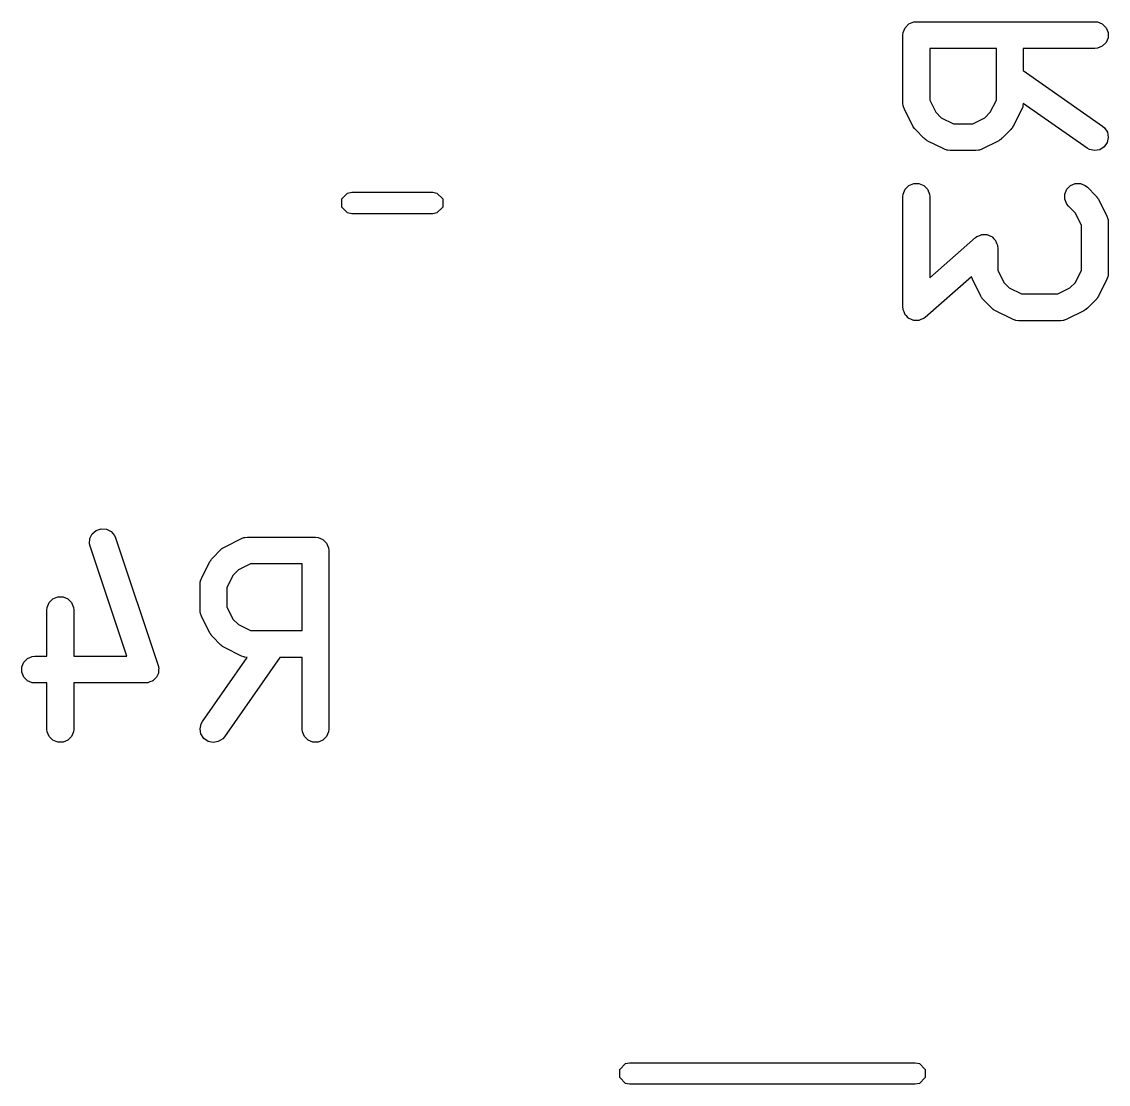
# Model space of a CAD drawing. Extents: x 3.97 to 7.47, y -4.85 to -2.95.
# Drawn here: x 4.915 to 5.1545, y -4.5357 to -4.3015 of the extents above; entities that cross this region are included whole.
import ezdxf

# ---------------------------------------------------------------- set-up
doc = ezdxf.new("R2010")
doc.units = 0
doc.header["$MEASUREMENT"] = 0
doc.layers.add('BLACK', color=7, linetype='CONTINUOUS')

msp = doc.modelspace()

# ---------------------------------------------------------------- linework, layer by layer
at = {"layer": 'BLACK', "linetype": 'CONTINUOUS'}
for p, q in [((5.10976, -4.30282), (5.11057, -4.302)), ((5.11057, -4.302), (5.11163, -4.30156)), ((5.11163, -4.30156), (5.11221, -4.30151)), ((5.11221, -4.30151), (5.15158, -4.30151)), ((5.15158, -4.30151), (5.15216, -4.30156)), ((5.15216, -4.30156), (5.15322, -4.302)), ((5.15322, -4.302), (5.15404, -4.30282)), ((5.10926, -4.30446), (5.10931, -4.30388)), ((5.10926, -4.31946), (5.10926, -4.30446)), ((5.10931, -4.30388), (5.10976, -4.30282)), ((5.15404, -4.30282), (5.15448, -4.30388)), ((5.15448, -4.30388), (5.15448, -4.30503)), ((5.15322, -4.30691), (5.15216, -4.30735)), ((5.15404, -4.3061), (5.15322, -4.30691)), ((5.15448, -4.30503), (5.15404, -4.3061)), ((5.12988, -4.30741), (5.11516, -4.30741)), ((5.11516, -4.30741), (5.11516, -4.31876)), ((5.12988, -4.31876), (5.12988, -4.30741)), ((5.15158, -4.30741), (5.13579, -4.30741)), ((5.13579, -4.30741), (5.13579, -4.31229)), ((5.15216, -4.30735), (5.15158, -4.30741)), ((5.13579, -4.31229), (5.15327, -4.32454)), ((5.11516, -4.31876), (5.11651, -4.32146)), ((5.12853, -4.32146), (5.12988, -4.31876)), ((5.10931, -4.32003), (5.10926, -4.31946)), ((5.10936, -4.32013), (5.10931, -4.32003)), ((5.10936, -4.32024), (5.10936, -4.32013)), ((5.10957, -4.32078), (5.10936, -4.32024)), ((5.11144, -4.32453), (5.10957, -4.32078)), ((5.11651, -4.32146), (5.11771, -4.32265)), ((5.12733, -4.32265), (5.12853, -4.32146)), ((5.13547, -4.32078), (5.1336, -4.32453)), ((5.13568, -4.32024), (5.13547, -4.32078)), ((5.13569, -4.32013), (5.13568, -4.32024)), ((5.13573, -4.32003), (5.13569, -4.32013)), ((5.13578, -4.3195), (5.13573, -4.32003)), ((5.14989, -4.32937), (5.13578, -4.3195)), ((5.11771, -4.32265), (5.12041, -4.324)), ((5.12041, -4.324), (5.12464, -4.324)), ((5.12464, -4.324), (5.12733, -4.32265)), ((5.1116, -4.32477), (5.11144, -4.32453)), ((5.11163, -4.32485), (5.1116, -4.32477)), ((5.1117, -4.32493), (5.11163, -4.32485)), ((5.11175, -4.32502), (5.1117, -4.32493)), ((5.11181, -4.32507), (5.11175, -4.32502)), ((5.112, -4.32529), (5.11181, -4.32507)), ((5.11387, -4.32717), (5.112, -4.32529)), ((5.13305, -4.32529), (5.13117, -4.32717)), ((5.13323, -4.32507), (5.13305, -4.32529)), ((5.13329, -4.32502), (5.13323, -4.32507)), ((5.13335, -4.32493), (5.13329, -4.32502)), ((5.13341, -4.32485), (5.13335, -4.32493)), ((5.13344, -4.32477), (5.13341, -4.32485)), ((5.1336, -4.32453), (5.13344, -4.32477)), ((5.15327, -4.32454), (5.15371, -4.32491)), ((5.15371, -4.32491), (5.15433, -4.32588)), ((5.15433, -4.32588), (5.15453, -4.32702)), ((5.1141, -4.32735), (5.11387, -4.32717)), ((5.11415, -4.32741), (5.1141, -4.32735)), ((5.11424, -4.32747), (5.11415, -4.32741)), ((5.11432, -4.32754), (5.11424, -4.32747)), ((5.11439, -4.32757), (5.11432, -4.32754)), ((5.11464, -4.32772), (5.11439, -4.32757)), ((5.11839, -4.3296), (5.11464, -4.32772)), ((5.1304, -4.32772), (5.12665, -4.3296)), ((5.13065, -4.32757), (5.1304, -4.32772)), ((5.13072, -4.32754), (5.13065, -4.32757)), ((5.13081, -4.32747), (5.13072, -4.32754)), ((5.13089, -4.32741), (5.13081, -4.32747)), ((5.13095, -4.32735), (5.13089, -4.32741)), ((5.13117, -4.32717), (5.13095, -4.32735)), ((5.15428, -4.32814), (5.15362, -4.32909)), ((5.15453, -4.32702), (5.15428, -4.32814)), ((5.11893, -4.3298), (5.11839, -4.3296)), ((5.11904, -4.32981), (5.11893, -4.3298)), ((5.11913, -4.32985), (5.11904, -4.32981)), ((5.11971, -4.32991), (5.11913, -4.32985)), ((5.12533, -4.32991), (5.11971, -4.32991)), ((5.12591, -4.32985), (5.12533, -4.32991)), ((5.12601, -4.32981), (5.12591, -4.32985)), ((5.12611, -4.3298), (5.12601, -4.32981)), ((5.12665, -4.3296), (5.12611, -4.3298)), ((5.15039, -4.32966), (5.14989, -4.32937)), ((5.15152, -4.32991), (5.15039, -4.32966)), ((5.15265, -4.32971), (5.15152, -4.32991)), ((5.15362, -4.32909), (5.15265, -4.32971)), ((5.10931, -4.3395), (5.10976, -4.33844)), ((5.10976, -4.33844), (5.11057, -4.33762)), ((5.11057, -4.33762), (5.11163, -4.33718)), ((5.11163, -4.33718), (5.11279, -4.33718)), ((5.11279, -4.33718), (5.11385, -4.33762)), ((5.11385, -4.33762), (5.11467, -4.33844)), ((5.11467, -4.33844), (5.11511, -4.3395)), ((5.14494, -4.3395), (5.14538, -4.33844)), ((5.14538, -4.33844), (5.14619, -4.33762)), ((5.14619, -4.33762), (5.14726, -4.33718)), ((5.14726, -4.33718), (5.14841, -4.33718)), ((5.14841, -4.33718), (5.14947, -4.33762)), ((5.14947, -4.33762), (5.14992, -4.33799)), ((5.14992, -4.33799), (5.15179, -4.33987)), ((4.98555, -4.34055), (4.98683, -4.33927)), ((4.98555, -4.34236), (4.98555, -4.34055)), ((4.98683, -4.33927), (4.98774, -4.33909)), ((4.98774, -4.33909), (5.00561, -4.33909)), ((5.00561, -4.33909), (5.00652, -4.33927)), ((5.00652, -4.33927), (5.0078, -4.34055)), ((5.0078, -4.34055), (5.0078, -4.34236)), ((5.10926, -4.34008), (5.10931, -4.3395)), ((5.10926, -4.36445), (5.10926, -4.34008)), ((5.11511, -4.3395), (5.11516, -4.34008)), ((5.11516, -4.34008), (5.11516, -4.35794)), ((5.14494, -4.34065), (5.14494, -4.3395)), ((5.14538, -4.34172), (5.14494, -4.34065)), ((5.15179, -4.33987), (5.15198, -4.34009)), ((5.15198, -4.34009), (5.15204, -4.34014)), ((5.15204, -4.34014), (5.1521, -4.34023)), ((5.1521, -4.34023), (5.15216, -4.34031)), ((5.15216, -4.34031), (5.15219, -4.34038)), ((5.15219, -4.34038), (5.15235, -4.34063)), ((5.15235, -4.34063), (5.15422, -4.34438)), ((4.98683, -4.34364), (4.98555, -4.34236)), ((5.0078, -4.34236), (5.00652, -4.34364)), ((5.14574, -4.34217), (5.14538, -4.34172)), ((5.14728, -4.3437), (5.14574, -4.34217)), ((4.98774, -4.34382), (4.98683, -4.34364)), ((5.00561, -4.34382), (4.98774, -4.34382)), ((5.00652, -4.34364), (5.00561, -4.34382)), ((5.14863, -4.3464), (5.14728, -4.3437)), ((5.15422, -4.34438), (5.15443, -4.34492)), ((5.15443, -4.34492), (5.15444, -4.34503)), ((5.15444, -4.34503), (5.15448, -4.34513)), ((5.15448, -4.34513), (5.15453, -4.3457)), ((5.14863, -4.35625), (5.14863, -4.3464)), ((5.15453, -4.3457), (5.15453, -4.35695)), ((5.11516, -4.35794), (5.12526, -4.3491)), ((5.12526, -4.3491), (5.12551, -4.34893)), ((5.12551, -4.34893), (5.12557, -4.34887)), ((5.12557, -4.34887), (5.12562, -4.34885)), ((5.12562, -4.34885), (5.12574, -4.34877)), ((5.12574, -4.34877), (5.12619, -4.34861)), ((5.12619, -4.34861), (5.12663, -4.34843)), ((5.12663, -4.34843), (5.12673, -4.34843)), ((5.12673, -4.34843), (5.12683, -4.3484)), ((5.12683, -4.3484), (5.12731, -4.34843)), ((5.12731, -4.34843), (5.12779, -4.34843)), ((5.12779, -4.34843), (5.12788, -4.34847)), ((5.12788, -4.34847), (5.12798, -4.34848)), ((5.12798, -4.34848), (5.12841, -4.34869)), ((5.12841, -4.34869), (5.12885, -4.34887)), ((5.12885, -4.34887), (5.12892, -4.34894)), ((5.12892, -4.34894), (5.12901, -4.34899)), ((5.12901, -4.34899), (5.12933, -4.34935)), ((5.12933, -4.34935), (5.12966, -4.34969)), ((5.12966, -4.34969), (5.1297, -4.34978)), ((5.1297, -4.34978), (5.12977, -4.34985)), ((5.12977, -4.34985), (5.12992, -4.35031)), ((5.12992, -4.35031), (5.13011, -4.35075)), ((5.13011, -4.35075), (5.13012, -4.35089)), ((5.13012, -4.35089), (5.13014, -4.35094)), ((5.13014, -4.35094), (5.13013, -4.35102)), ((5.13013, -4.35102), (5.13016, -4.35133)), ((5.13016, -4.35133), (5.13016, -4.35625)), ((5.13016, -4.35625), (5.13151, -4.35895)), ((5.14728, -4.35895), (5.14863, -4.35625)), ((5.15444, -4.35763), (5.15443, -4.35773)), ((5.15448, -4.35753), (5.15444, -4.35763)), ((5.15453, -4.35695), (5.15448, -4.35753)), ((5.12436, -4.35774), (5.11416, -4.36667)), ((5.12457, -4.35827), (5.12436, -4.35774)), ((5.12644, -4.36202), (5.12457, -4.35827)), ((5.13151, -4.35895), (5.13271, -4.36015)), ((5.14608, -4.36015), (5.14728, -4.35895)), ((5.15422, -4.35827), (5.15235, -4.36202)), ((5.15443, -4.35773), (5.15422, -4.35827)), ((5.1266, -4.36227), (5.12644, -4.36202)), ((5.12663, -4.36234), (5.1266, -4.36227)), ((5.1267, -4.36242), (5.12663, -4.36234)), ((5.12675, -4.36251), (5.1267, -4.36242)), ((5.13271, -4.36015), (5.13541, -4.3615)), ((5.13541, -4.3615), (5.14338, -4.3615)), ((5.14338, -4.3615), (5.14608, -4.36015)), ((5.1521, -4.36242), (5.15204, -4.36251)), ((5.15216, -4.36234), (5.1521, -4.36242)), ((5.15219, -4.36227), (5.15216, -4.36234)), ((5.15235, -4.36202), (5.15219, -4.36227)), ((5.10929, -4.36476), (5.10926, -4.36445)), ((5.10928, -4.36483), (5.10929, -4.36476)), ((5.1093, -4.36489), (5.10928, -4.36483)), ((5.12681, -4.36256), (5.12675, -4.36251)), ((5.127, -4.36279), (5.12681, -4.36256)), ((5.12887, -4.36466), (5.127, -4.36279)), ((5.1291, -4.36485), (5.12887, -4.36466)), ((5.14992, -4.36466), (5.14969, -4.36485)), ((5.15179, -4.36279), (5.14992, -4.36466)), ((5.15198, -4.36256), (5.15179, -4.36279)), ((5.15204, -4.36251), (5.15198, -4.36256)), ((5.10931, -4.36503), (5.1093, -4.36489)), ((5.1095, -4.36547), (5.10931, -4.36503)), ((5.10965, -4.36592), (5.1095, -4.36547)), ((5.10972, -4.366), (5.10965, -4.36592)), ((5.10976, -4.36609), (5.10972, -4.366)), ((5.11009, -4.36643), (5.10976, -4.36609)), ((5.11041, -4.36679), (5.11009, -4.36643)), ((5.1105, -4.36684), (5.11041, -4.36679)), ((5.11057, -4.36691), (5.1105, -4.36684)), ((5.11101, -4.36709), (5.11057, -4.36691)), ((5.11144, -4.3673), (5.11101, -4.36709)), ((5.11323, -4.36716), (5.11279, -4.36735)), ((5.11368, -4.36701), (5.11323, -4.36716)), ((5.1138, -4.36693), (5.11368, -4.36701)), ((5.11385, -4.36691), (5.1138, -4.36693)), ((5.11391, -4.36685), (5.11385, -4.36691)), ((5.11416, -4.36667), (5.11391, -4.36685)), ((5.12915, -4.36491), (5.1291, -4.36485)), ((5.12924, -4.36496), (5.12915, -4.36491)), ((5.12932, -4.36503), (5.12924, -4.36496)), ((5.12939, -4.36506), (5.12932, -4.36503)), ((5.12964, -4.36522), (5.12939, -4.36506)), ((5.13339, -4.36709), (5.12964, -4.36522)), ((5.13393, -4.3673), (5.13339, -4.36709)), ((5.1454, -4.36709), (5.14486, -4.3673)), ((5.14915, -4.36522), (5.1454, -4.36709)), ((5.1494, -4.36506), (5.14915, -4.36522)), ((5.14947, -4.36503), (5.1494, -4.36506)), ((5.14955, -4.36496), (5.14947, -4.36503)), ((5.14964, -4.36491), (5.14955, -4.36496)), ((5.14969, -4.36485), (5.14964, -4.36491)), ((5.11154, -4.36731), (5.11144, -4.3673)), ((5.11163, -4.36735), (5.11154, -4.36731)), ((5.11211, -4.36735), (5.11163, -4.36735)), ((5.11259, -4.36738), (5.11211, -4.36735)), ((5.11269, -4.36735), (5.11259, -4.36738)), ((5.11279, -4.36735), (5.11269, -4.36735)), ((5.13403, -4.36731), (5.13393, -4.3673)), ((5.13413, -4.36735), (5.13403, -4.36731)), ((5.13471, -4.3674), (5.13413, -4.36735)), ((5.14408, -4.3674), (5.13471, -4.3674)), ((5.14466, -4.36735), (5.14408, -4.3674)), ((5.14476, -4.36731), (5.14466, -4.36735)), ((5.14486, -4.3673), (5.14476, -4.36731)), ((4.93002, -4.4154), (4.93053, -4.41437)), ((4.93053, -4.41437), (4.9314, -4.41361)), ((4.9314, -4.41361), (4.9325, -4.41325)), ((4.9325, -4.41325), (4.93364, -4.41333)), ((4.93364, -4.41333), (4.93467, -4.41385)), ((4.93467, -4.41385), (4.93543, -4.41472)), ((4.93543, -4.41472), (4.93567, -4.41524)), ((4.96416, -4.41516), (4.96474, -4.4151)), ((4.96474, -4.4151), (4.97973, -4.4151)), ((4.97973, -4.4151), (4.98031, -4.41516)), ((4.92993, -4.41655), (4.93002, -4.4154)), ((4.93006, -4.41711), (4.92993, -4.41655)), ((4.93814, -4.44135), (4.93006, -4.41711)), ((4.93567, -4.41524), (4.94504, -4.44337)), ((4.95918, -4.4176), (4.95926, -4.41754)), ((4.95926, -4.41754), (4.95935, -4.41747)), ((4.95935, -4.41747), (4.95942, -4.41744)), ((4.95942, -4.41744), (4.95967, -4.41729)), ((4.95967, -4.41729), (4.96342, -4.41541)), ((4.96342, -4.41541), (4.96396, -4.41521)), ((4.96396, -4.41521), (4.96406, -4.4152)), ((4.96406, -4.4152), (4.96416, -4.41516)), ((4.98031, -4.41516), (4.98137, -4.4156)), ((4.98137, -4.4156), (4.98219, -4.41641)), ((4.98219, -4.41641), (4.98263, -4.41748)), ((4.98263, -4.41748), (4.98269, -4.41805)), ((4.95678, -4.41999), (4.95684, -4.41994)), ((4.95684, -4.41994), (4.95702, -4.41971)), ((4.95702, -4.41971), (4.9589, -4.41784)), ((4.9589, -4.41784), (4.95912, -4.41765)), ((4.95912, -4.41765), (4.95918, -4.4176)), ((4.98269, -4.41805), (4.98269, -4.45742)), ((4.9546, -4.42423), (4.95647, -4.42048)), ((4.95647, -4.42048), (4.95663, -4.42023)), ((4.95663, -4.42023), (4.95666, -4.42016)), ((4.95666, -4.42016), (4.95672, -4.42008)), ((4.95672, -4.42008), (4.95678, -4.41999)), ((4.96543, -4.42101), (4.96274, -4.42235)), ((4.97678, -4.42101), (4.96543, -4.42101)), ((4.97678, -4.43572), (4.97678, -4.42101)), ((4.95439, -4.42477), (4.9546, -4.42423)), ((4.96154, -4.42355), (4.96019, -4.42625)), ((4.96274, -4.42235), (4.96154, -4.42355)), ((4.95428, -4.42555), (4.95434, -4.42498)), ((4.95428, -4.43118), (4.95428, -4.42555)), ((4.95434, -4.42498), (4.95438, -4.42488)), ((4.95438, -4.42488), (4.95439, -4.42477)), ((4.96019, -4.42625), (4.96019, -4.43048)), ((4.92104, -4.42954), (4.92185, -4.42872)), ((4.92185, -4.42872), (4.92291, -4.42828)), ((4.92291, -4.42828), (4.92407, -4.42828)), ((4.92407, -4.42828), (4.92513, -4.42872)), ((4.92513, -4.42872), (4.92595, -4.42954)), ((4.92054, -4.43118), (4.92059, -4.4306)), ((4.92054, -4.44135), (4.92054, -4.43118)), ((4.92059, -4.4306), (4.92104, -4.42954)), ((4.92595, -4.42954), (4.92639, -4.4306)), ((4.92639, -4.4306), (4.92644, -4.43118)), ((4.92644, -4.43118), (4.92644, -4.44135)), ((4.95434, -4.43175), (4.95428, -4.43118)), ((4.95438, -4.43185), (4.95434, -4.43175)), ((4.95439, -4.43196), (4.95438, -4.43185)), ((4.96019, -4.43048), (4.96154, -4.43318)), ((4.9546, -4.4325), (4.95439, -4.43196)), ((4.95647, -4.43625), (4.9546, -4.4325)), ((4.96154, -4.43318), (4.96274, -4.43437)), ((4.95663, -4.43649), (4.95647, -4.43625)), ((4.95666, -4.43657), (4.95663, -4.43649)), ((4.95672, -4.43665), (4.95666, -4.43657)), ((4.95678, -4.43674), (4.95672, -4.43665)), ((4.96274, -4.43437), (4.96543, -4.43572)), ((4.96543, -4.43572), (4.97678, -4.43572)), ((4.95684, -4.43679), (4.95678, -4.43674)), ((4.95702, -4.43701), (4.95684, -4.43679)), ((4.9589, -4.43889), (4.95702, -4.43701)), ((4.95912, -4.43907), (4.9589, -4.43889)), ((4.95918, -4.43913), (4.95912, -4.43907)), ((4.91623, -4.44184), (4.91729, -4.4414)), ((4.91729, -4.4414), (4.91787, -4.44135)), ((4.91787, -4.44135), (4.92054, -4.44135)), ((4.92644, -4.44135), (4.93814, -4.44135)), ((4.95926, -4.43919), (4.95918, -4.43913)), ((4.95935, -4.43926), (4.95926, -4.43919)), ((4.95942, -4.43929), (4.95935, -4.43926)), ((4.95967, -4.43944), (4.95942, -4.43929)), ((4.96342, -4.44132), (4.95967, -4.43944)), ((4.96396, -4.44152), (4.96342, -4.44132)), ((4.91497, -4.44372), (4.91541, -4.44266)), ((4.91497, -4.44488), (4.91497, -4.44372)), ((4.91541, -4.44266), (4.91623, -4.44184)), ((4.94504, -4.44337), (4.9451, -4.44365)), ((4.9451, -4.44365), (4.94513, -4.44372)), ((4.94513, -4.44372), (4.94513, -4.44378)), ((4.94513, -4.44378), (4.94517, -4.44393)), ((4.95482, -4.45573), (4.96469, -4.44162)), ((4.9719, -4.44163), (4.95966, -4.45912)), ((4.96406, -4.44153), (4.96396, -4.44152)), ((4.96416, -4.44157), (4.96406, -4.44153)), ((4.96469, -4.44162), (4.96416, -4.44157)), ((4.97678, -4.44163), (4.9719, -4.44163)), ((4.97678, -4.45742), (4.97678, -4.44163)), ((4.91541, -4.44594), (4.91497, -4.44488)), ((4.91623, -4.44675), (4.91541, -4.44594)), ((4.94457, -4.44611), (4.94421, -4.44642)), ((4.94462, -4.44602), (4.94457, -4.44611)), ((4.94469, -4.44594), (4.94462, -4.44602)), ((4.94487, -4.4455), (4.94469, -4.44594)), ((4.94509, -4.44508), (4.94487, -4.4455)), ((4.94513, -4.44488), (4.94509, -4.44497)), ((4.94509, -4.44497), (4.94509, -4.44508)), ((4.94517, -4.44393), (4.94513, -4.4444)), ((4.94513, -4.4444), (4.94513, -4.44488)), ((4.91729, -4.4472), (4.91623, -4.44675)), ((4.91787, -4.44725), (4.91729, -4.4472)), ((4.92054, -4.44725), (4.91787, -4.44725)), ((4.92054, -4.45742), (4.92054, -4.44725)), ((4.94224, -4.44725), (4.92644, -4.44725)), ((4.92644, -4.44725), (4.92644, -4.45742)), ((4.94253, -4.44722), (4.94224, -4.44725)), ((4.94261, -4.44723), (4.94253, -4.44722)), ((4.94266, -4.44721), (4.94261, -4.44723)), ((4.94281, -4.4472), (4.94266, -4.44721)), ((4.94325, -4.44701), (4.94281, -4.4472)), ((4.9437, -4.44686), (4.94325, -4.44701)), ((4.94378, -4.4468), (4.9437, -4.44686)), ((4.94388, -4.44675), (4.94378, -4.4468)), ((4.94421, -4.44642), (4.94388, -4.44675)), ((4.95453, -4.45623), (4.95482, -4.45573)), ((4.92059, -4.458), (4.92054, -4.45742)), ((4.92104, -4.45906), (4.92059, -4.458)), ((4.92639, -4.458), (4.92595, -4.45906)), ((4.92644, -4.45742), (4.92639, -4.458)), ((4.95428, -4.45736), (4.95453, -4.45623)), ((4.95448, -4.45849), (4.95428, -4.45736)), ((4.97684, -4.458), (4.97678, -4.45742)), ((4.97728, -4.45906), (4.97684, -4.458)), ((4.98263, -4.458), (4.98219, -4.45906)), ((4.98269, -4.45742), (4.98263, -4.458)), ((4.92185, -4.45988), (4.92104, -4.45906)), ((4.92291, -4.46032), (4.92185, -4.45988)), ((4.92407, -4.46032), (4.92291, -4.46032)), ((4.92513, -4.45988), (4.92407, -4.46032)), ((4.92595, -4.45906), (4.92513, -4.45988)), ((4.9551, -4.45947), (4.95448, -4.45849)), ((4.95605, -4.46013), (4.9551, -4.45947)), ((4.95717, -4.46038), (4.95605, -4.46013)), ((4.95831, -4.46017), (4.95717, -4.46038)), ((4.95928, -4.45956), (4.95831, -4.46017)), ((4.95966, -4.45912), (4.95928, -4.45956)), ((4.97809, -4.45988), (4.97728, -4.45906)), ((4.97916, -4.46032), (4.97809, -4.45988)), ((4.98031, -4.46032), (4.97916, -4.46032)), ((4.98137, -4.45988), (4.98031, -4.46032)), ((4.98219, -4.45906), (4.98137, -4.45988)), ((5.04681, -4.53244), (5.04809, -4.53116)), ((5.04681, -4.53425), (5.04681, -4.53244)), ((5.04809, -4.53116), (5.04899, -4.53098)), ((5.04899, -4.53098), (5.11198, -4.53098)), ((5.11198, -4.53098), (5.11289, -4.53116)), ((5.11289, -4.53116), (5.11416, -4.53244)), ((5.11416, -4.53244), (5.11416, -4.53425)), ((5.04809, -4.53553), (5.04681, -4.53425)), ((5.11416, -4.53425), (5.11289, -4.53553)), ((5.04899, -4.53571), (5.04809, -4.53553)), ((5.11198, -4.53571), (5.04899, -4.53571)), ((5.11289, -4.53553), (5.11198, -4.53571))]:
    msp.add_line(p, q, dxfattribs=at)

doc.saveas('drawing.dxf')
